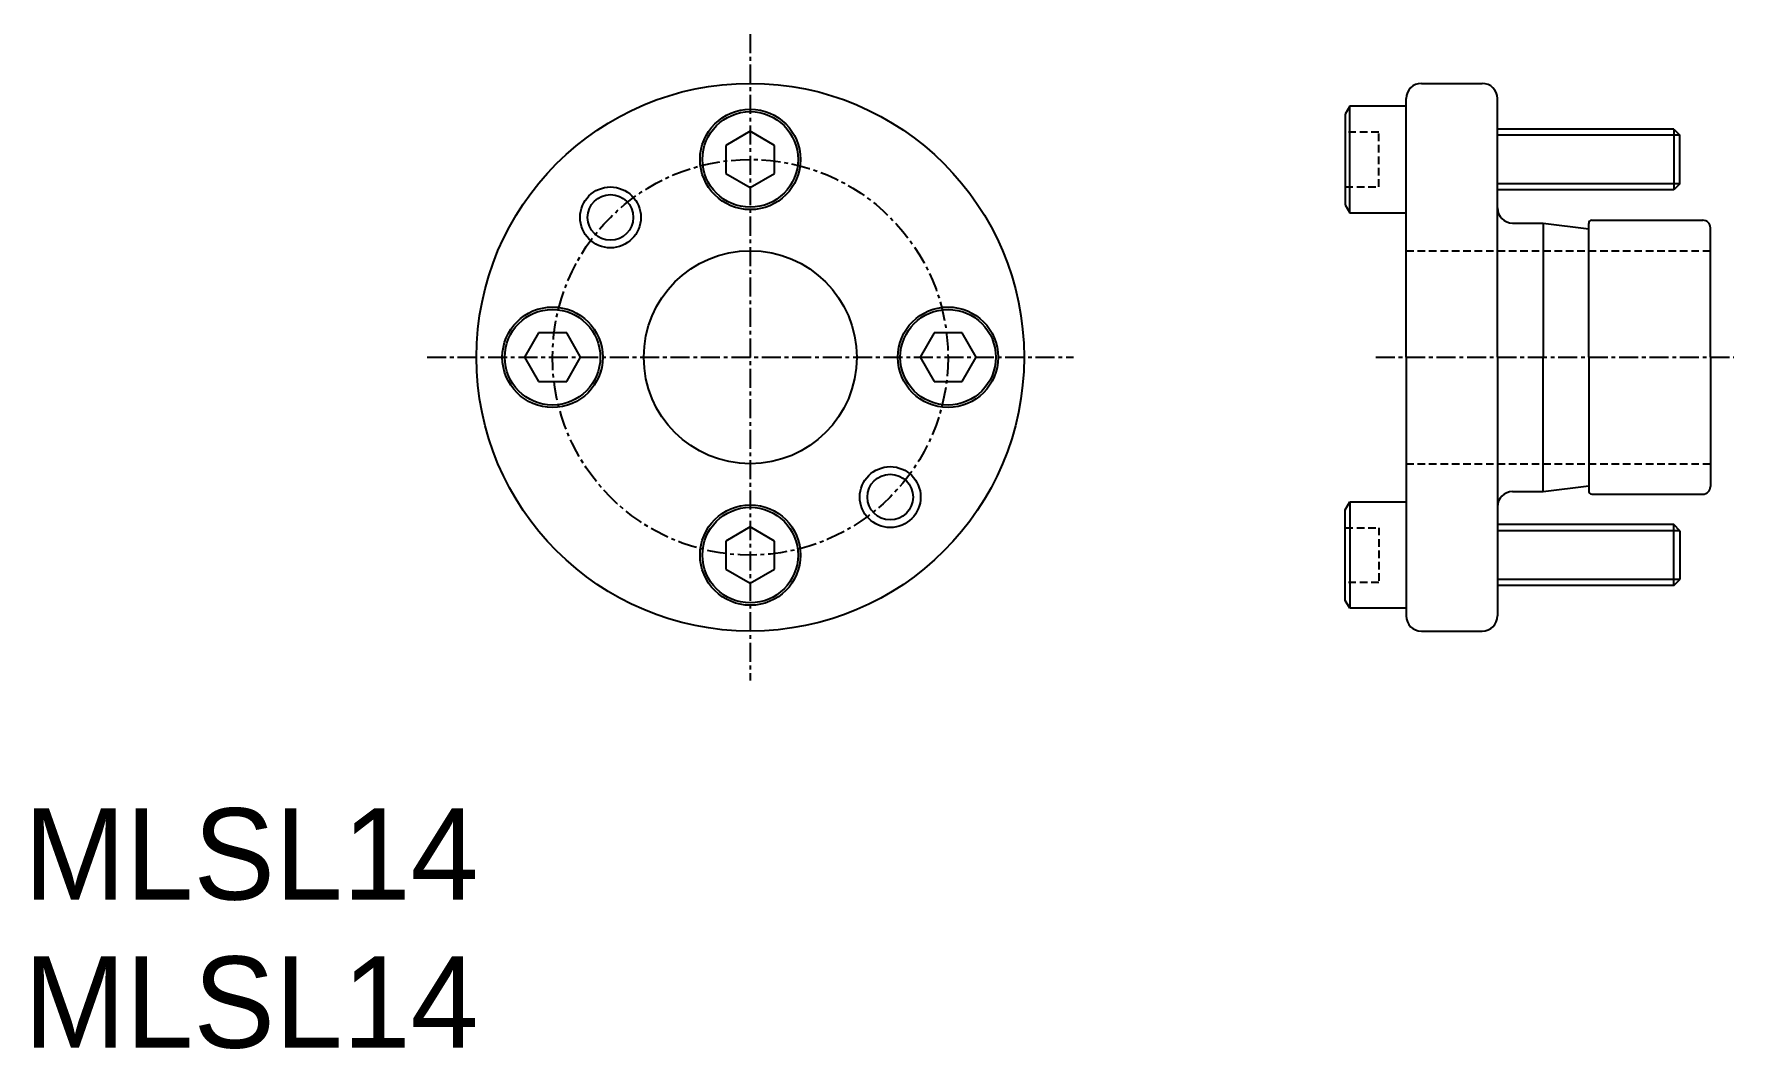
# Model space of a CAD drawing. Extents: x 60 to 172, y 34 to 100.
import ezdxf

# ---------------------------------------------------------------- set-up
doc = ezdxf.new("R2010")
doc.units = 0
doc.linetypes.add('CENTER', pattern=[2, 1.25, -0.25, 0.25, -0.25])
doc.linetypes.add('DASHED', pattern=[0.75, 0.5, -0.25])
doc.layers.get('0').update_dxf_attribs({"linetype": 'CONTINUOUS'})
doc.layers.add('CENTER', color=1, linetype='CENTER')

msp = doc.modelspace()

# ---------------------------------------------------------------- linework, layer by layer
at = {"color": 7, "linetype": 'CONTINUOUS'}
for p, q in [((151.24, 97.05), (155.24, 97.05)), ((146.54, 95.55), (146.24, 95.03)), ((146.24, 95.03), (146.24, 89.07)), ((150.24, 95.55), (146.54, 95.55)), ((146.54, 88.55), (146.54, 95.55)), ((150.24, 79.05), (150.24, 96.05)), ((150.24, 88.55), (150.24, 95.55)), ((156.24, 79.05), (156.24, 96.05)), ((107.12, 93.9), (105.52, 92.97)), ((108.72, 92.97), (107.12, 93.9)), ((167.84, 94.05), (156.24, 94.05)), ((167.84, 94.05), (167.84, 90.05)), ((167.84, 94.05), (168.24, 93.65)), ((105.52, 92.97), (105.52, 91.13)), ((108.72, 91.13), (108.72, 92.97)), ((168.24, 93.65), (156.24, 93.65)), ((168.24, 90.45), (168.24, 93.65)), ((105.52, 91.13), (107.12, 90.2)), ((107.12, 90.2), (108.72, 91.13)), ((168.24, 90.45), (156.24, 90.45)), ((167.84, 90.05), (156.24, 90.05)), ((168.24, 90.45), (167.84, 90.05)), ((146.24, 89.07), (146.54, 88.55)), ((146.54, 88.55), (150.24, 88.55)), ((157.24, 87.87), (159.24, 87.87)), ((159.24, 87.87), (159.24, 79.05)), ((159.24, 87.87), (162.24, 87.5)), ((162.24, 79.05), (162.24, 87.85)), ((162.44, 88.05), (169.74, 88.05)), ((170.24, 79.05), (170.24, 87.55)), ((93.2, 80.65), (92.28, 79.05)), ((95.05, 80.65), (93.2, 80.65)), ((95.97, 79.05), (95.05, 80.65)), ((119.2, 80.65), (118.28, 79.05)), ((121.05, 80.65), (119.2, 80.65)), ((121.97, 79.05), (121.05, 80.65)), ((92.28, 79.05), (93.2, 77.45)), ((95.05, 77.45), (95.97, 79.05)), ((118.28, 79.05), (119.2, 77.45)), ((121.05, 77.45), (121.97, 79.05)), ((150.24, 79.05), (150.24, 62.05)), ((156.24, 79.05), (156.24, 62.05)), ((159.24, 70.22), (159.24, 79.05)), ((162.24, 79.05), (162.24, 70.25)), ((170.24, 79.05), (170.24, 70.55)), ((93.2, 77.45), (95.05, 77.45)), ((119.2, 77.45), (121.05, 77.45)), ((159.24, 70.22), (162.24, 70.6)), ((146.24, 69.03), (146.54, 69.55)), ((146.54, 69.55), (150.24, 69.55)), ((146.54, 69.55), (146.54, 62.55)), ((150.24, 69.55), (150.24, 62.55)), ((157.24, 70.22), (159.24, 70.22)), ((162.44, 70.05), (169.74, 70.05)), ((146.24, 63.07), (146.24, 69.03)), ((107.12, 67.9), (105.52, 66.97)), ((108.72, 66.97), (107.12, 67.9)), ((167.84, 68.05), (156.24, 68.05)), ((168.24, 67.65), (156.24, 67.65)), ((167.84, 64.05), (167.84, 68.05)), ((168.24, 67.65), (167.84, 68.05)), ((168.24, 67.65), (168.24, 64.45)), ((105.52, 66.97), (105.52, 65.13)), ((108.72, 65.13), (108.72, 66.97)), ((105.52, 65.13), (107.12, 64.2)), ((107.12, 64.2), (108.72, 65.13)), ((168.24, 64.45), (156.24, 64.45)), ((167.84, 64.05), (156.24, 64.05)), ((167.84, 64.05), (168.24, 64.45)), ((146.54, 62.55), (146.24, 63.07)), ((150.24, 62.55), (146.54, 62.55)), ((151.24, 61.05), (155.24, 61.05))]:
    msp.add_line(p, q, dxfattribs=at)
at = {"color": 3, "linetype": 'DASHED'}
for p, q in [((148.44, 93.85), (146.24, 93.85)), ((148.44, 90.25), (148.44, 93.85)), ((146.24, 90.25), (148.44, 90.25)), ((150.24, 86.05), (170.24, 86.05)), ((150.24, 72.05), (170.24, 72.05)), ((146.24, 67.85), (148.44, 67.85)), ((148.44, 67.85), (148.44, 64.25)), ((148.44, 64.25), (146.24, 64.25))]:
    msp.add_line(p, q, dxfattribs=at)
at = {"color": 7, "linetype": 'CONTINUOUS'}
for centre, radius in [((107.12, 79.05), 18), ((107.12, 92.05), 3.3), ((107.12, 92.05), 3.14), ((97.93, 88.24), 2), ((97.93, 88.24), 1.5), ((107.12, 79.05), 7), ((94.12, 79.05), 3.3), ((94.12, 79.05), 3.14), ((120.12, 79.05), 3.3), ((120.12, 79.05), 3.14), ((116.32, 69.86), 2), ((116.32, 69.86), 1.5), ((107.12, 66.05), 3.3), ((107.12, 66.05), 3.14)]:
    msp.add_circle(centre, radius, dxfattribs=at)
for centre, radius, start, end in [((151.24, 96.05), 1, 90, 180), ((155.24, 96.05), 1, 0, 90), ((157.24, 88.87), 1, 180, 270), ((162.44, 87.85), 0.2, 90, 180), ((169.74, 87.55), 0.5, 0, 90), ((169.74, 70.55), 0.5, 270, 0), ((157.24, 69.22), 1, 90, 180), ((162.44, 70.25), 0.2, 180, 270), ((151.24, 62.05), 1, 180, 270), ((155.24, 62.05), 1, 270, 0)]:
    msp.add_arc(centre, radius, start, end, dxfattribs=at)
at = {"layer": 'CENTER', "color": 1, "linetype": 'CENTER'}
for p, q in [((107.12, 100.29), (107.12, 57.81)), ((85.88, 79.05), (128.37, 79.05)), ((148.24, 79.05), (171.79, 79.05))]:
    msp.add_line(p, q, dxfattribs=at)
msp.add_circle((107.12, 79.05), 13, dxfattribs=at)

# ---------------------------------------------------------------- texts
at = {"color": 7, "linetype": 'CONTINUOUS'}
for p in [(59.37, 43.41), (59.37, 33.67)]:
    msp.add_text('MLSL14', height=6, dxfattribs=at).set_placement(p)

doc.saveas('drawing.dxf')
